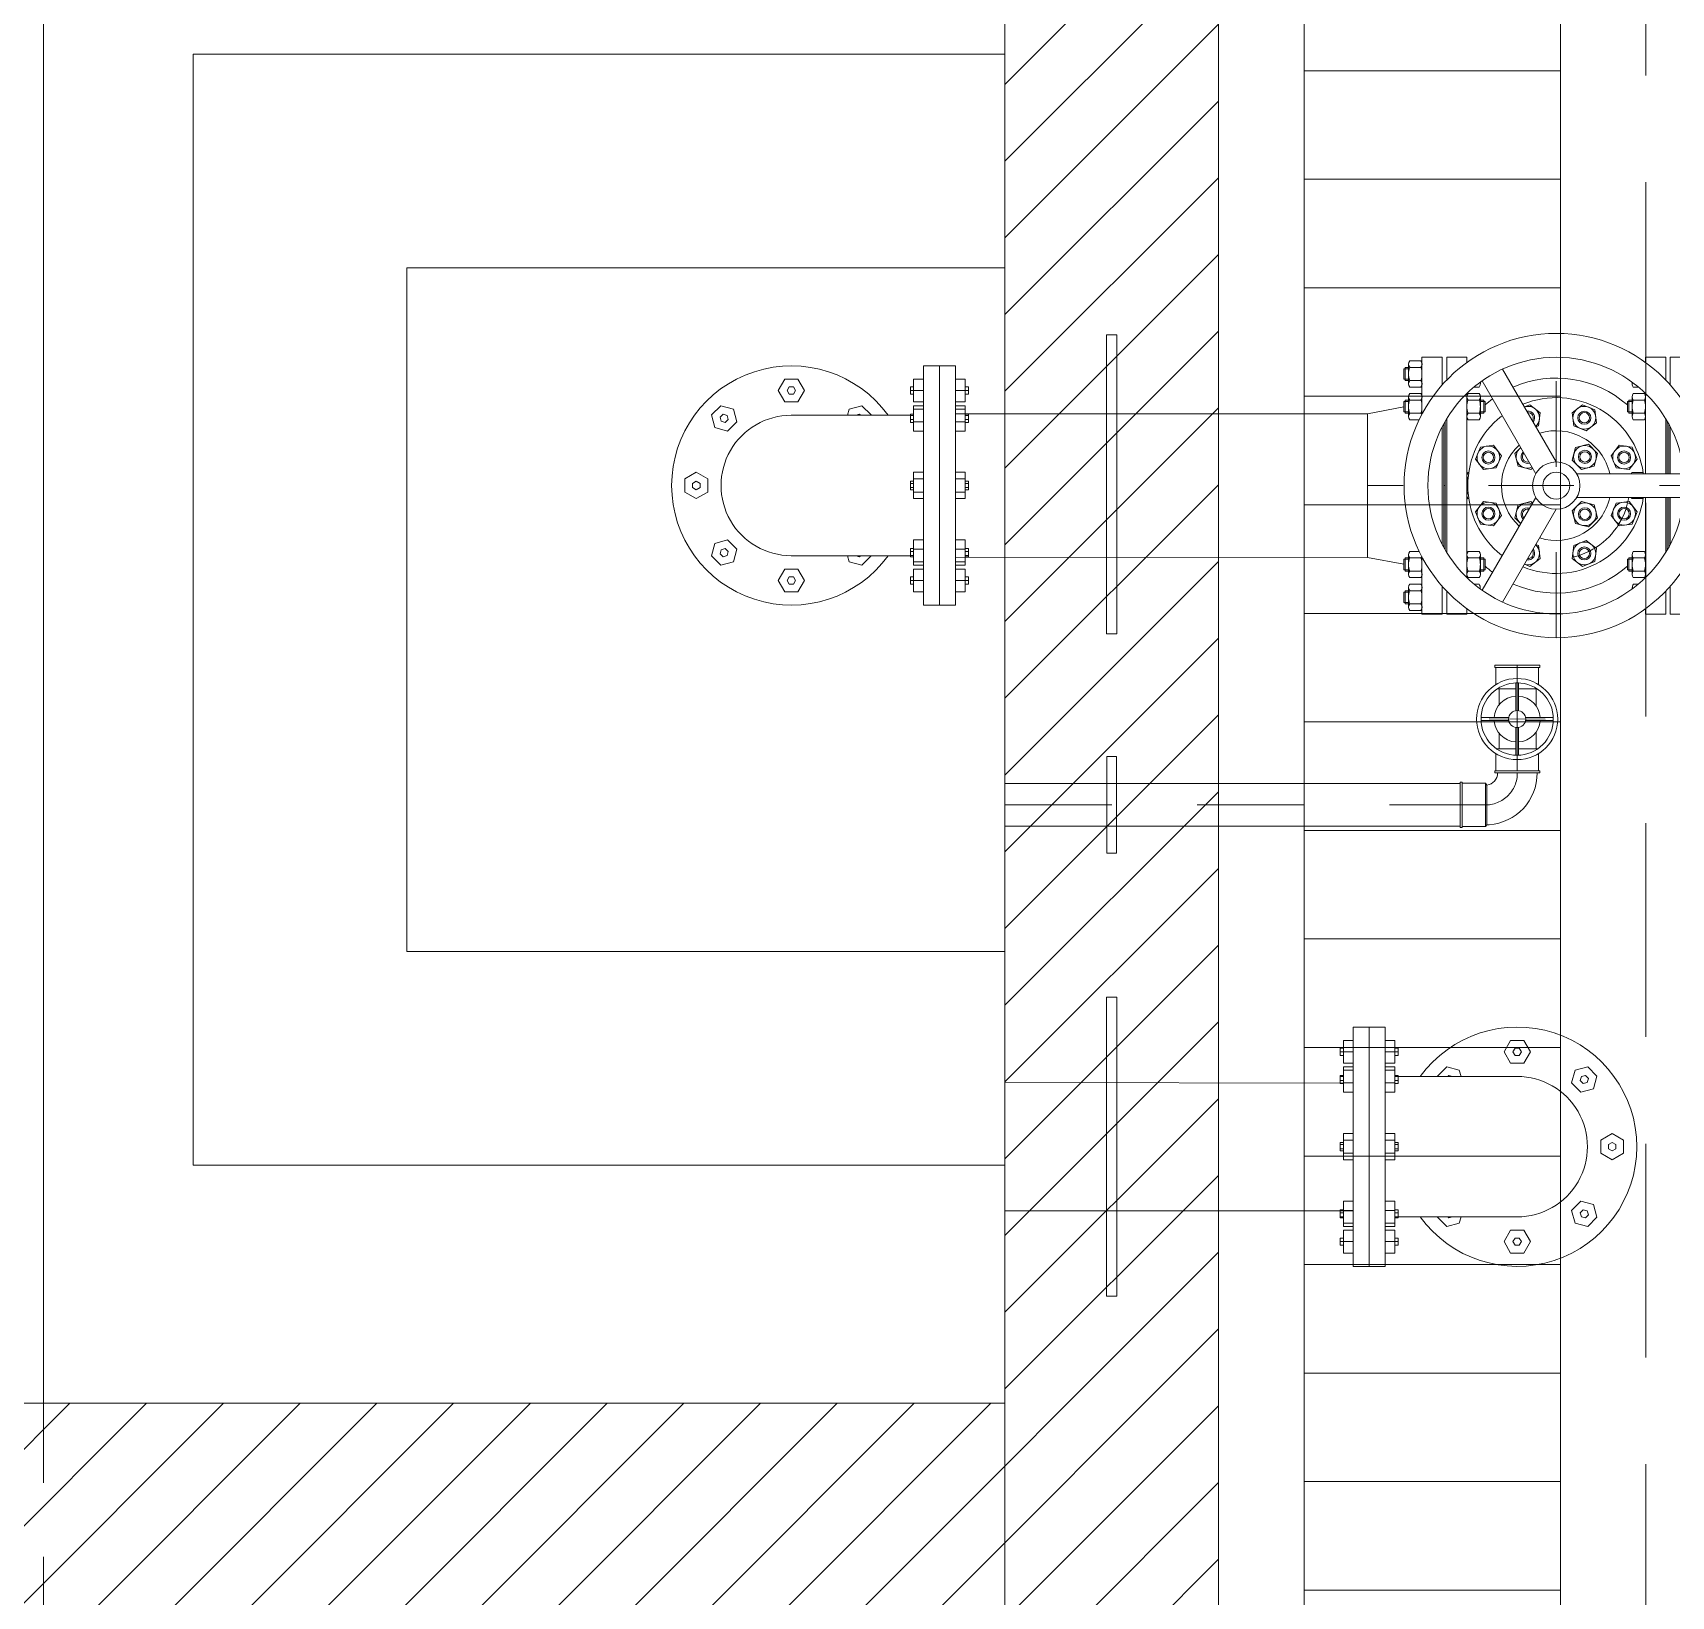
# Model space of a CAD drawing. Header units: millimetres. Extents: x 2085 to 2829, y 1347 to 1643.
# Drawn here: x 2156.893 to 2158.811, y 1611.433 to 1613.263 of the extents above; entities that cross this region are included whole.
import ezdxf

# ---------------------------------------------------------------- set-up
doc = ezdxf.new("R2010")
doc.units = ezdxf.units.MM
for name, pattern in [('CENTER', [2, 1.25, -0.25, 0.25, -0.25]), ('DASHDOT', [1, 0.5, -0.25, 0, -0.25]), ('DASHED2', [0.375, 0.25, -0.125]), ('HIDDEN', [0.375, 0.25, -0.125])]:
    doc.linetypes.add(name, pattern=pattern)
doc.layers.get('0').update_dxf_attribs({"color": 251, "lineweight": 9})
for name, color, linetype, lineweight in [('0-BLOCK-SANIT', 251, 'Continuous', 13), ('0-TUBERIAS', 251, 'Continuous', 13), ('00_Grupo3S', 7, 'DASHED2', 0), ('A-ESTRUCTURA-HATCH', 251, 'Continuous', 13), ('A-ESTRUCTURA-MUROS', 251, 'Continuous', 13), ('A-MURO ALTO', 251, 'Continuous', 13), ('A-MUROS', 251, 'Continuous', 9), ('A-SANITARIOS', 251, 'Continuous', 13), ('DESAGUE', 251, 'Continuous', 13)]:
    doc.layers.add(name, color=color, linetype=linetype, lineweight=lineweight)
doc.layers.add('A-ETAPAS', color=251, linetype='Continuous', lineweight=9, plot=False)

# ---------------------------------------------------------------- blocks, each defined once
blk = doc.blocks.new('estructuras sotano 1')
at = {"layer": 'A-ESTRUCTURA-HATCH'}
h = blk.add_hatch(dxfattribs=at)
h.set_pattern_fill('ANSI31', color=256, scale=0.02)
h.set_pattern_definition([(45, (-226278.28786, -8188240.62345), (-0.04490128060535, 0.04490128060535), [])])
h.paths.add_polyline_path([(13.08, 0.25), (13.08, 11.25), (15.015, 11.25), (15.015, 11.5), (11.98, 11.5), (11.98, 11.25), (12.83, 11.25), (12.83, 8.8215), (0.25, 8.8215), (0.25, 11.25), (4.22, 11.25), (4.22, 11.5), (0, 11.5), (0, 0.25), (0.25, 0.25), (0.25, 2.7299), (12.8238, 2.7299), (12.8238, 2.9799), (0.25, 2.9799), (0.25, 5.38), (12.8234, 5.38), (12.8234, 5.63), (0.25, 5.63), (0.25, 8.5715), (12.83, 8.5715), (12.83, 0.25)])
h.paths.add_polyline_path([(4.47, 11.5), (11.43, 11.5), (11.43, 11.25), (4.47, 11.25)], flags=17)
h.paths.add_polyline_path([(19.19, 11.5), (26.15, 11.5), (26.15, 11.25), (21.84, 11.25), (21.84, 9.1504), (27.24, 9.1504), (27.24, 11.25), (26.4, 11.25), (26.4, 11.5), (27.49, 11.5), (27.49, 0.25), (27.24, 0.25), (27.24, 4.7254), (26.4, 4.7254), (26.4, 4.9754), (27.24, 4.9754), (27.24, 8.9004), (19.19, 8.9004), (19.19, 5.25), (18.94, 5.25), (18.94, 9.1504), (21.59, 9.1504), (21.59, 11.25), (19.19, 11.25)])
h.paths.add_polyline_path([(19.19, 4.9754), (26.15, 4.9754), (26.15, 4.7254), (19.19, 4.7254)], flags=17)
h.paths.add_polyline_path([(18.94, 4.55), (19.19, 4.55), (19.19, 0.25), (18.94, 0.25)], flags=17)
at = {"layer": 'A-ESTRUCTURA-MUROS'}
for points in [[(11.98, 11.25), (12.83, 11.25), (12.83, 8.8215), (0.25, 8.8215), (0.25, 11.25), (4.22, 11.25)], [(13.08, 0.25), (13.08, 11.25), (15.015, 11.2494)]]:
    blk.add_lwpolyline(points, dxfattribs=at)
blk = doc.blocks.new('GATE VALVE 6 PLANTA')
at = {"layer": 'A-SANITARIOS', "linetype": 'CENTER'}
for p, q in [((0, -178), (0, 178)), ((-220.7, 0), (220.7, 0))]:
    blk.add_line(p, q, dxfattribs=at)
at = {"layer": 'A-SANITARIOS'}
for p, q in [((-172.8, 136.7), (-178.3, 136.7)), ((-178.3, 136.7), (-178.3, 124.6)), ((-172.8, 138.3), (-176.7, 138.3)), ((-176.7, 138.3), (-176.7, 123)), ((-172.8, 142.2), (-172.8, 119.1)), ((-158.4, 146), (-171.5, 146)), ((-171.5, 138.3), (-158.4, 138.3)), ((-133.4, 150.4), (-157.1, 150.4)), ((-157.1, 150.4), (-157.1, 83.7)), ((-157.1, 142.2), (-157.1, 119.1)), ((-133.4, 117.8), (-133.4, 150.4)), ((133.4, 117.8), (133.4, 150.4)), ((133.4, 150.4), (157.1, 150.4)), ((157.1, 150.4), (157.1, 83.7)), ((157.1, 142.2), (157.1, 119.1)), ((158.4, 146), (171.5, 146)), ((171.5, 138.3), (158.4, 138.3)), ((172.8, 142.2), (172.8, 119.1)), ((172.8, 138.3), (176.7, 138.3)), ((172.8, 136.7), (178.3, 136.7)), ((176.7, 138.3), (176.7, 123)), ((178.3, 136.7), (178.3, 124.6)), ((-172.8, 124.6), (-178.3, 124.6)), ((-172.8, 123), (-176.7, 123)), ((-171.5, 123), (-158.4, 123)), ((-158.4, 115.3), (-171.5, 115.3)), ((-96.2, 115.3), (-90.1, 115.3)), ((-88.8, 121.1), (-88.8, 119.1)), ((88.8, 121.1), (88.8, 119.1)), ((96.2, 115.3), (90.1, 115.3)), ((171.5, 123), (158.4, 123)), ((158.4, 115.3), (171.5, 115.3)), ((172.8, 124.6), (178.3, 124.6)), ((172.8, 123), (176.7, 123)), ((-172.8, 98.4), (-178.3, 98.4)), ((-178.3, 98.4), (-178.3, 86.3)), ((-172.8, 100.1), (-176.7, 100.1)), ((-176.7, 100.1), (-176.7, 84.7)), ((-172.8, 103.9), (-172.8, 80.9)), ((-158.4, 107.7), (-171.5, 107.7)), ((-171.5, 100.1), (-158.4, 100.1)), ((-157.1, 103.9), (-157.1, 83.7)), ((-104.5, 103.9), (-104.5, 80.9)), ((-103.2, 107.7), (-90.1, 107.7)), ((-90.1, 100.1), (-103.2, 100.1)), ((-88.8, 103.9), (-88.8, 80.9)), ((-88.8, 100.1), (-84.9, 100.1)), ((-88.8, 98.4), (-83.2, 98.4)), ((-84.9, 100.1), (-84.9, 84.7)), ((-83.2, 98.4), (-83.2, 86.3)), ((88.8, 98.4), (83.2, 98.4)), ((83.2, 98.4), (83.2, 86.3)), ((88.8, 100.1), (84.9, 100.1)), ((84.9, 100.1), (84.9, 84.7)), ((88.8, 103.9), (88.8, 80.9)), ((103.2, 107.7), (90.1, 107.7)), ((90.1, 100.1), (103.2, 100.1)), ((104.5, 103.9), (104.5, 80.9)), ((157.1, 103.9), (157.1, 83.7)), ((158.4, 107.7), (171.5, 107.7)), ((171.5, 100.1), (158.4, 100.1)), ((172.8, 103.9), (172.8, 80.9)), ((172.8, 100.1), (176.7, 100.1)), ((172.8, 98.4), (178.3, 98.4)), ((176.7, 100.1), (176.7, 84.7)), ((178.3, 98.4), (178.3, 86.3)), ((-178.3, 92), (-220.7, 84)), ((-220.7, 84), (-220.7, -84)), ((-172.8, 86.3), (-178.3, 86.3)), ((-172.8, 84.7), (-176.7, 84.7)), ((-171.5, 84.7), (-158.4, 84.7)), ((-160.7, 77), (-171.5, 77)), ((-90.1, 84.7), (-103.2, 84.7)), ((-103.2, 77), (-90.1, 77)), ((-88.8, 86.3), (-83.2, 86.3)), ((-88.8, 84.7), (-84.9, 84.7)), ((88.8, 86.3), (83.2, 86.3)), ((88.8, 84.7), (84.9, 84.7)), ((90.1, 84.7), (103.2, 84.7)), ((103.2, 77), (90.1, 77)), ((171.5, 84.7), (158.4, 84.7)), ((160.5, 77), (171.5, 77)), ((172.8, 86.3), (178.3, 86.3)), ((172.8, 84.7), (176.7, 84.7)), ((178.3, 92), (220.7, 84)), ((220.7, 84), (220.7, -84)), ((-133.4, 13.9), (-133.4, 68.9)), ((133.4, -68.9), (133.4, 68.9)), ((-101.4, 15.3), (-88.3, 15.3)), ((103.2, 15.3), (102.4, 15.3)), ((104.5, 11.5), (104.5, -11.5)), ((-133.4, -68.9), (-133.4, -13.9)), ((-101.4, -15.3), (-88.3, -15.3)), ((103.2, -15.3), (102.4, -15.3)), ((-178.3, -92), (-220.7, -84)), ((-172.8, -86.3), (-178.3, -86.3)), ((-178.3, -98.4), (-178.3, -86.3)), ((-172.8, -84.7), (-176.7, -84.7)), ((-176.7, -100.1), (-176.7, -84.7)), ((-172.8, -103.9), (-172.8, -80.9)), ((-160.5, -77), (-171.5, -77)), ((-171.5, -84.7), (-158.4, -84.7)), ((-157.1, -83.7), (-157.1, -150.4)), ((-157.1, -103.9), (-157.1, -83.7)), ((-104.5, -103.9), (-104.5, -80.9)), ((-103.2, -77), (-90.1, -77)), ((-90.1, -84.7), (-103.2, -84.7)), ((-88.8, -103.9), (-88.8, -80.9)), ((-88.8, -84.7), (-84.9, -84.7)), ((-88.8, -86.3), (-83.2, -86.3)), ((-84.9, -100.1), (-84.9, -84.7)), ((-83.2, -98.4), (-83.2, -86.3)), ((88.8, -86.3), (83.2, -86.3)), ((83.2, -98.4), (83.2, -86.3)), ((88.8, -84.7), (84.9, -84.7)), ((84.9, -100.1), (84.9, -84.7)), ((88.8, -103.9), (88.8, -80.9)), ((103.2, -77), (90.1, -77)), ((90.1, -84.7), (103.2, -84.7)), ((104.5, -103.9), (104.5, -80.9)), ((157.1, -83.7), (157.1, -150.4)), ((157.1, -103.9), (157.1, -83.7)), ((171.5, -84.7), (158.4, -84.7)), ((160.5, -77), (171.5, -77)), ((172.8, -103.9), (172.8, -80.9)), ((172.8, -84.7), (176.7, -84.7)), ((172.8, -86.3), (178.3, -86.3)), ((176.7, -100.1), (176.7, -84.7)), ((178.3, -92), (220.7, -84)), ((178.3, -98.4), (178.3, -86.3)), ((-172.8, -98.4), (-178.3, -98.4)), ((-172.8, -100.1), (-176.7, -100.1)), ((-172.7, -100.1), (-159.6, -100.1)), ((-158.4, -107.7), (-171.5, -107.7)), ((-157.1, -107.9), (-158.3, -107.6)), ((-90.1, -100.1), (-103.2, -100.1)), ((-103.2, -107.7), (-90.1, -107.7)), ((-88.8, -98.4), (-83.2, -98.4)), ((-88.8, -100.1), (-84.9, -100.1)), ((88.8, -98.4), (83.2, -98.4)), ((88.8, -100.1), (84.9, -100.1)), ((90.1, -100.1), (103.2, -100.1)), ((103.2, -107.7), (90.1, -107.7)), ((157.1, -107.9), (158.3, -107.6)), ((158.4, -107.7), (171.5, -107.7)), ((172.7, -100.1), (159.6, -100.1)), ((172.8, -98.4), (178.3, -98.4)), ((172.8, -100.1), (176.7, -100.1)), ((-172.8, -124.6), (-178.3, -124.6)), ((-178.3, -136.7), (-178.3, -124.6)), ((-172.8, -123), (-176.7, -123)), ((-176.7, -138.3), (-176.7, -123)), ((-172.8, -142.2), (-172.8, -119.1)), ((-158.4, -115.3), (-171.5, -115.3)), ((-171.5, -123), (-158.4, -123)), ((-157.1, -142.2), (-157.1, -119.1)), ((-133.4, -150.4), (-133.4, -117.8)), ((-96.2, -115.3), (-90.3, -115.3)), ((-89, -120.9), (-89, -119.1)), ((89, -120.9), (89, -119.1)), ((96.2, -115.3), (90.3, -115.3)), ((133.4, -150.4), (133.4, -117.8)), ((157.1, -142.2), (157.1, -119.1)), ((158.4, -115.3), (171.5, -115.3)), ((171.5, -123), (158.4, -123)), ((172.8, -142.2), (172.8, -119.1)), ((172.8, -123), (176.7, -123)), ((172.8, -124.6), (178.3, -124.6)), ((176.7, -138.3), (176.7, -123)), ((178.3, -136.7), (178.3, -124.6)), ((-172.8, -136.7), (-178.3, -136.7)), ((-172.8, -138.3), (-176.7, -138.3)), ((-171.5, -138.3), (-158.4, -138.3)), ((-158.4, -146), (-171.5, -146)), ((-157.1, -150.4), (-133.4, -150.4)), ((-128.1, -150.4), (-104.5, -150.4)), ((128.1, -150.4), (104.5, -150.4)), ((157.1, -150.4), (133.4, -150.4)), ((171.5, -138.3), (158.4, -138.3)), ((158.4, -146), (171.5, -146)), ((172.8, -136.7), (178.3, -136.7)), ((172.8, -138.3), (176.7, -138.3))]:
    blk.add_line(p, q, dxfattribs=at)
at = {"layer": 'A-SANITARIOS', "linetype": 'Continuous'}
for p, q in [((-131.7, 0), (-129.9, 0)), ((131.7, 0), (129.9, 0))]:
    blk.add_line(p, q, dxfattribs=at)
at = {"layer": 'A-SANITARIOS'}
for points in [[(-104.5, 144.1), (-104.5, 150.4), (-128.1, 150.4), (-128.1, 123.5)], [(-0.1, 27.7), (62.7, 136.4)], [(104.5, 144.1), (104.5, 150.4), (128.1, 150.4), (128.1, 123.5)], [(86.8, 122.5), (24, 13.8)], [(-158.3, 107.6), (-157.1, 107.9)], [(-104.5, 13.9), (-104.5, 107.8)], [(104.5, -107.8), (104.5, 107.8)], [(-128.1, 78.3), (-128.1, 13.9)], [(128.1, 78.3), (128.1, -78.3)], [(-131.7, 13.9), (-131.7, 72.2)], [(-129.9, 13.9), (-129.9, 75.3)], [(129.9, -75.3), (129.9, 75.3)], [(131.7, -72.2), (131.7, 72.2)], [(-149.5, 13.9), (-23.9, 13.9)], [(-23.9, -13.9), (-149.5, -13.9)], [(-131.7, -72.2), (-131.7, -13.9)], [(-129.9, -75.3), (-129.9, -13.9)], [(-128.1, -13.9), (-128.1, -78.3)], [(-104.5, -107.8), (-104.5, -13.9)], [(24, -13.8), (86.8, -122.5)], [(62.7, -136.4), (-0.1, -27.7)], [(-128.1, -123.5), (-128.1, -150.4)], [(128.1, -123.5), (128.1, -150.4)], [(-104.5, -150.4), (-104.5, -144.1)], [(104.5, -150.4), (104.5, -144.1)]]:
    blk.add_lwpolyline(points, dxfattribs=at)
at = {"layer": 'A-SANITARIOS', "linetype": 'Continuous'}
for points in [[(-18.7, 85.3), (-30.9, 94.6), (-45.1, 88.8), (-47.1, 73.5), (-34.9, 64.2), (-20.7, 70.1)], [(-73.5, 47.1), (-88.8, 45.1), (-94.6, 30.9), (-85.3, 18.7), (-70.1, 20.7), (-64.2, 34.9)], [(-22.7, 44.4), (-37.6, 48.4), (-48.4, 37.6), (-44.4, 22.7), (-29.6, 18.8), (-18.8, 29.6)], [(85.3, 18.7), (94.6, 30.9), (88.8, 45.1), (73.5, 47.1), (64.2, 34.9), (70.1, 20.7)], [(-85.3, -18.7), (-94.6, -30.9), (-88.8, -45.1), (-73.5, -47.1), (-64.2, -34.9), (-70.1, -20.7)], [(-44.4, -22.7), (-48.4, -37.6), (-37.6, -48.4), (-22.7, -44.4), (-18.8, -29.6), (-29.6, -18.8)], [(73.5, -47.1), (88.8, -45.1), (94.6, -30.9), (85.3, -18.7), (70.1, -20.7), (64.2, -34.9)], [(-47.1, -73.5), (-45.1, -88.8), (-30.9, -94.6), (-18.7, -85.3), (-20.7, -70.1), (-34.9, -64.2)]]:
    blk.add_lwpolyline(points, close=True, dxfattribs=at)
for points in [[(37.1, 92.1), (30.9, 94.6), (18.7, 85.3), (20.7, 70.1), (23.7, 68.9)], [(27.9, 20.5), (29.6, 18.8), (44.4, 22.7), (48.4, 37.6), (41.7, 44.3)], [(41.7, -44.3), (48.4, -37.6), (44.4, -22.7), (29.6, -18.8), (27.9, -20.5)], [(23.7, -68.9), (20.7, -70.1), (18.7, -85.3), (30.9, -94.6), (37.1, -92.1)]]:
    blk.add_lwpolyline(points, dxfattribs=at)
for centre, radius in [((0, 0), 178), ((0, 0), 150.1), ((-32.9, 79.4), 13.3), ((-32.9, 79.4), 7.67), ((-32.9, 79.4), 6.04), ((-79.4, 32.9), 13.3), ((-79.4, 32.9), 7.67), ((-79.4, 32.9), 6.04), ((-33.6, 33.6), 13.3), ((-33.6, 33.6), 7.67), ((-33.6, 33.6), 6.04), ((79.4, 32.9), 13.3), ((79.4, 32.9), 7.67), ((79.4, 32.9), 6.04), ((0, 0), 27.7), ((0, 0), 15.8), ((-79.4, -32.9), 13.3), ((-79.4, -32.9), 7.67), ((-79.4, -32.9), 6.04), ((-33.6, -33.6), 13.3), ((-33.6, -33.6), 7.67), ((-33.6, -33.6), 6.04), ((79.4, -32.9), 13.3), ((79.4, -32.9), 7.67), ((79.4, -32.9), 6.04), ((-32.9, -79.4), 13.3), ((-32.9, -79.4), 7.67), ((-32.9, -79.4), 6.04)]:
    blk.add_circle(centre, radius, dxfattribs=at)
at = {"layer": 'A-SANITARIOS'}
for centre, radius, start, end in [((-166.5, 142.2), 6.25, 142.1211, 217.8789), ((-149.8, 130.7), 23, 160.5288, 199.4712), ((-163.3, 142.2), 6.25, 322.1211, 37.8789), ((-180.1, 130.7), 23, 340.5288, 19.4712), ((163.3, 142.2), 6.25, 142.1211, 217.8789), ((180.1, 130.7), 23, 160.5288, 199.4712), ((166.5, 142.2), 6.25, 322.1211, 37.8789), ((149.8, 130.7), 23, 340.5288, 19.4712), ((-166.5, 119.1), 6.25, 142.1211, 217.8789), ((-163.3, 119.1), 6.25, 322.1211, 37.8789), ((-95, 119.1), 6.25, 322.1211, 16.4794), ((95, 119.1), 6.25, 163.5206, 217.8789), ((163.3, 119.1), 6.25, 142.1211, 217.8789), ((166.5, 119.1), 6.25, 322.1211, 37.8789), ((-166.5, 103.9), 6.25, 142.1211, 217.8789), ((-149.8, 92.4), 23, 160.5288, 199.4712), ((-163.3, 103.9), 6.25, 322.1211, 37.8789), ((-180.1, 92.4), 23, 340.5288, 19.4712), ((-98.2, 103.9), 6.25, 142.1211, 217.8789), ((-81.5, 92.4), 23, 160.5288, 199.4712), ((-95, 103.9), 6.25, 322.1211, 37.8789), ((-111.8, 92.4), 23, 340.5288, 19.4712), ((95, 103.9), 6.25, 142.1211, 217.8789), ((111.8, 92.4), 23, 160.5288, 199.4712), ((98.2, 103.9), 6.25, 322.1211, 37.8789), ((81.5, 92.4), 23, 340.5288, 19.4712), ((163.3, 103.9), 6.25, 142.1211, 217.8789), ((180.1, 92.4), 23, 160.5288, 199.4712), ((166.5, 103.9), 6.25, 322.1211, 37.8789), ((149.8, 92.4), 23, 340.5288, 19.4712), ((-166.5, 80.9), 6.25, 142.1211, 217.8789), ((-163.3, 80.9), 6.25, 20.0188, 37.8789), ((-98.2, 80.9), 6.25, 142.1211, 217.8789), ((-95, 80.9), 6.25, 322.1211, 37.8789), ((95, 80.9), 6.25, 142.1211, 217.8789), ((98.2, 80.9), 6.25, 322.1211, 37.8789), ((163.3, 80.9), 6.25, 142.1211, 159.9812), ((166.5, 80.9), 6.25, 322.1211, 37.8789), ((-96.5, 11.5), 6.25, 142.1211, 157.2418), ((-93.3, 11.5), 6.25, 22.7582, 37.8789), ((98.2, 11.5), 6.25, 322.1211, 37.8789), ((81.5, 0), 23, 340.5288, 19.4712), ((-96.5, -11.5), 6.25, 202.7582, 217.8789), ((-93.3, -11.5), 6.25, 322.1211, 337.2418), ((98.2, -11.5), 6.25, 322.1211, 37.8789), ((-166.5, -80.9), 6.25, 142.1211, 217.8789), ((-149.8, -92.4), 23, 160.5288, 199.4712), ((-163.3, -80.9), 6.25, 322.1211, 339.9812), ((-180.1, -92.4), 23, 340.5288, 19.4712), ((-98.2, -80.9), 6.25, 142.1211, 217.8789), ((-81.5, -92.4), 23, 160.5288, 199.4712), ((-95, -80.9), 6.25, 322.1211, 37.8789), ((-111.8, -92.4), 23, 340.5288, 19.4712), ((95, -80.9), 6.25, 142.1211, 217.8789), ((111.8, -92.4), 23, 160.5288, 199.4712), ((98.2, -80.9), 6.25, 322.1211, 37.8789), ((81.5, -92.4), 23, 340.5288, 19.4712), ((180.1, -92.4), 23, 160.5288, 199.4712), ((163.3, -80.9), 6.25, 200.0188, 217.8789), ((166.5, -80.9), 6.25, 322.1211, 37.8789), ((149.8, -92.4), 23, 340.5288, 19.4712), ((-166.5, -103.9), 6.25, 142.1211, 217.8789), ((-163.3, -103.9), 6.25, 322.1211, 37.8789), ((-98.2, -103.9), 6.25, 142.1211, 217.8789), ((-95, -103.9), 6.25, 322.1211, 37.8789), ((95, -103.9), 6.25, 142.1211, 217.8789), ((98.2, -103.9), 6.25, 322.1211, 37.8789), ((163.3, -103.9), 6.25, 142.1211, 217.8789), ((166.5, -103.9), 6.25, 322.1211, 37.8789), ((-166.5, -119.1), 6.25, 142.1211, 217.8789), ((-149.8, -130.7), 23, 160.5288, 199.4712), ((-163.3, -119.1), 6.25, 322.1211, 37.8789), ((-180.1, -130.7), 23, 340.5288, 19.4712), ((-95.3, -119.1), 6.25, 344.9642, 37.8789), ((95.3, -119.1), 6.25, 142.1211, 195.0358), ((163.3, -119.1), 6.25, 142.1211, 217.8789), ((180.1, -130.7), 23, 160.5288, 199.4712), ((166.5, -119.1), 6.25, 322.1211, 37.8789), ((149.8, -130.7), 23, 340.5288, 19.4712), ((-166.5, -142.2), 6.25, 142.1211, 217.8789), ((-163.3, -142.2), 6.25, 322.1211, 37.8789), ((163.3, -142.2), 6.25, 142.1211, 217.8789), ((166.5, -142.2), 6.25, 322.1211, 37.8789)]:
    blk.add_arc(centre, radius, start, end, dxfattribs=at)
at = {"layer": 'A-SANITARIOS', "linetype": 'Continuous'}
for centre, radius, start, end in [((0, 0), 125.8, 66.3566, 131.4219), ((0, 0), 102.9, 67.7807, 171.7522), ((0, 0), 125.8, 48.5781, 53.6434), ((32.9, 79.4), 13.3, 71.7517, 228.2483), ((32.9, 79.4), 7.67, 80.6567, 219.3433), ((32.9, 79.4), 6.04, 86.6452, 213.3548), ((0, 0), 103.5, 308.2383, 51.7617), ((0, 0), 64.2, 72.5334, 167.4666), ((33.6, 33.6), 13.3, 247.0629, 52.9371), ((33.6, 33.6), 7.67, 252.2965, 47.7035), ((0, 0), 64.2, 312.5334, 47.4666), ((33.6, 33.6), 6.04, 255.7086, 44.2914), ((0, 0.1), 102.9, 188.2249, 292.2044), ((0, 0), 64.2, 192.5334, 287.4666), ((33.6, -33.6), 13.3, 307.0629, 112.9371), ((33.6, -33.6), 7.67, 312.2965, 107.7035), ((33.6, -33.6), 6.04, 315.7086, 104.2914), ((32.9, -79.4), 13.3, 131.7517, 288.2483), ((32.9, -79.4), 7.67, 140.6567, 279.3433), ((32.9, -79.4), 6.04, 146.6452, 273.3548), ((0, 0), 125.8, 228.5781, 293.6434), ((0, 0), 125.8, 306.3566, 311.4219)]:
    blk.add_arc(centre, radius, start, end, dxfattribs=at)
at = {"layer": 'A-SANITARIOS', "linetype": 'CENTER', "ltscale": 3}
blk.add_arc((0, 0), 86, 189.3239, 290.6761, dxfattribs=at)
blk = doc.blocks.new('00-Succion 6pulg')
at = {"layer": '0-TUBERIAS', "linetype": 'Continuous'}
for p, q in [((-0.0822, 0), (-0.0822, -0.1394)), ((0.0822, 0), (0.0822, -0.1394)), ((-0.1111, -0.1394), (-0.1111, -0.1546)), ((-0.0895, -0.1432), (-0.0895, -0.1546)), ((-0.082, -0.1394), (-0.082, -0.1432)), ((-0.0773, -0.1394), (-0.0773, -0.1432)), ((-0.0746, -0.1432), (-0.0746, -0.1546)), ((-0.0077, -0.1432), (-0.0077, -0.1546)), ((-0.0025, -0.1432), (-0.0025, -0.1394)), ((0.0025, -0.1432), (0.0025, -0.1394)), ((0.0077, -0.1432), (0.0077, -0.1546)), ((0.0746, -0.1432), (0.0746, -0.1546)), ((0.0773, -0.1394), (0.0773, -0.1432)), ((0.082, -0.1394), (0.082, -0.1432)), ((0.0895, -0.1432), (0.0895, -0.1546)), ((0.1111, -0.1394), (0.1111, -0.1546)), ((-0.085, -0.1733), (-0.1059, -0.1733)), ((-0.085, -0.1733), (-0.1059, -0.1733)), ((-0.085, -0.1733), (0.085, -0.1733)), ((-0.085, -0.1733), (-0.0057, -0.1733)), ((-0.085, -0.1733), (0.085, -0.1733)), ((-0.085, -0.1733), (-0.0057, -0.1733)), ((0.0057, -0.1733), (0.085, -0.1733)), ((0.0057, -0.1733), (0.085, -0.1733)), ((0.085, -0.1733), (0.1058, -0.1733)), ((0.085, -0.1733), (0.1058, -0.1733)), ((-0.1111, -0.2072), (-0.1111, -0.1921)), ((-0.0895, -0.2034), (-0.0895, -0.1921)), ((-0.082, -0.2072), (-0.082, -0.2034)), ((-0.0773, -0.2072), (-0.0773, -0.2034)), ((-0.0746, -0.2034), (-0.0746, -0.1921)), ((-0.0077, -0.2034), (-0.0077, -0.1921)), ((-0.0025, -0.2034), (-0.0025, -0.2072)), ((0.0025, -0.2034), (0.0025, -0.2072)), ((0.0077, -0.2034), (0.0077, -0.1921)), ((0.0746, -0.2034), (0.0746, -0.1921)), ((0.0773, -0.2072), (0.0773, -0.2034)), ((0.082, -0.2072), (0.082, -0.2034)), ((0.0895, -0.2034), (0.0895, -0.1921)), ((0.1111, -0.2072), (0.1111, -0.1921))]:
    blk.add_line(p, q, dxfattribs=at)
for points in [[(0.0077, 0.1244), (0.0154, 0.1111), (0.0077, 0.0978), (-0.0077, 0.0978), (-0.0154, 0.1111), (-0.0077, 0.1244)], [(0.0025, 0.1154), (0.0049, 0.1111), (0.0025, 0.1068), (-0.0025, 0.1068), (-0.0049, 0.1111), (-0.0025, 0.1154)], [(-0.0825, 0.0934), (-0.0677, 0.0895), (-0.0637, 0.0746), (-0.0746, 0.0637), (-0.0895, 0.0677), (-0.0934, 0.0825)], [(-0.0798, 0.0833), (-0.0751, 0.082), (-0.0738, 0.0773), (-0.0773, 0.0738), (-0.082, 0.0751), (-0.0833, 0.0798)], [(0.0934, 0.0825), (0.0895, 0.0677), (0.0746, 0.0637), (0.0637, 0.0746), (0.0677, 0.0895), (0.0825, 0.0934)], [(0.0833, 0.0798), (0.082, 0.0751), (0.0773, 0.0738), (0.0738, 0.0773), (0.0751, 0.082), (0.0798, 0.0833)], [(-0.1244, 0.0077), (-0.1111, 0.0154), (-0.0978, 0.0077), (-0.0978, -0.0077), (-0.1111, -0.0154), (-0.1244, -0.0077)], [(-0.1154, 0.0025), (-0.1111, 0.0049), (-0.1068, 0.0025), (-0.1068, -0.0025), (-0.1111, -0.0049), (-0.1154, -0.0025)], [(0.1244, -0.0077), (0.1111, -0.0154), (0.0978, -0.0077), (0.0978, 0.0077), (0.1111, 0.0154), (0.1244, 0.0077)], [(0.1154, -0.0025), (0.1111, -0.0049), (0.1068, -0.0025), (0.1068, 0.0025), (0.1111, 0.0049), (0.1154, 0.0025)], [(-0.0978, -0.1432), (-0.0978, -0.1546), (-0.1244, -0.1546), (-0.1244, -0.1432)], [(-0.0637, -0.1432), (-0.0637, -0.1546), (-0.0934, -0.1546), (-0.0934, -0.1432)], [(-0.0154, -0.1432), (-0.0154, -0.1546), (0.0154, -0.1546), (0.0154, -0.1432)], [(0.0637, -0.1432), (0.0637, -0.1546), (0.0934, -0.1546), (0.0934, -0.1432)], [(0.0978, -0.1432), (0.0978, -0.1546), (0.1244, -0.1546), (0.1244, -0.1432)], [(0.14, -0.1733), (-0.14, -0.1733), (-0.14, -0.1546), (0.14, -0.1546)], [(0.14, -0.1733), (-0.14, -0.1733), (-0.14, -0.1921), (0.14, -0.1921)], [(-0.0978, -0.2034), (-0.0978, -0.1921), (-0.1244, -0.1921), (-0.1244, -0.2034)], [(-0.0637, -0.2034), (-0.0637, -0.1921), (-0.0934, -0.1921), (-0.0934, -0.2034)], [(-0.0154, -0.2034), (-0.0154, -0.1921), (0.0154, -0.1921), (0.0154, -0.2034)], [(0.0637, -0.2034), (0.0637, -0.1921), (0.0934, -0.1921), (0.0934, -0.2034)], [(0.0978, -0.2034), (0.0978, -0.1921), (0.1244, -0.1921), (0.1244, -0.2034)]]:
    blk.add_lwpolyline(points, close=True, dxfattribs=at)
for points in [[(-0.0822, -0.0933), (-0.0825, -0.0934), (-0.0934, -0.0825), (-0.0895, -0.0677), (-0.0822, -0.0657)], [(-0.0822, -0.081), (-0.0833, -0.0798), (-0.0822, -0.0755)], [(0.0822, -0.0657), (0.0895, -0.0677), (0.0934, -0.0825), (0.0825, -0.0934), (0.0822, -0.0933)], [(0.0822, -0.0755), (0.0833, -0.0798), (0.0822, -0.081)], [(-0.1154, -0.1432), (-0.1154, -0.1394), (-0.1068, -0.1394), (-0.1068, -0.1432)], [(-0.0833, -0.1432), (-0.0833, -0.1394), (-0.0738, -0.1394), (-0.0738, -0.1432)], [(0.0049, -0.1432), (0.0049, -0.1394), (-0.0049, -0.1394), (-0.0049, -0.1432)], [(0.0833, -0.1432), (0.0833, -0.1394), (0.0738, -0.1394), (0.0738, -0.1432)], [(0.1154, -0.1432), (0.1154, -0.1394), (0.1068, -0.1394), (0.1068, -0.1432)], [(-0.1073, -0.1546), (-0.1073, -0.1546), (-0.1158, -0.1546)], [(-0.0743, -0.1546), (-0.0743, -0.1546), (-0.0828, -0.1546)], [(-0.0043, -0.1546), (-0.0043, -0.1546), (0.0043, -0.1546)], [(0.0743, -0.1546), (0.0743, -0.1546), (0.0828, -0.1546)], [(0.1073, -0.1546), (0.1073, -0.1546), (0.1158, -0.1546)], [(-0.1073, -0.1921), (-0.1073, -0.1921), (-0.1158, -0.1921)], [(-0.1154, -0.2034), (-0.1154, -0.2072), (-0.1068, -0.2072), (-0.1068, -0.2034)], [(-0.0833, -0.2034), (-0.0833, -0.2072), (-0.0738, -0.2072), (-0.0738, -0.2034)], [(-0.0743, -0.1921), (-0.0743, -0.1921), (-0.0828, -0.1921)], [(0.0049, -0.2034), (0.0049, -0.2072), (-0.0049, -0.2072), (-0.0049, -0.2034)], [(-0.0043, -0.1921), (-0.0043, -0.1921), (0.0043, -0.1921)], [(0.0833, -0.2034), (0.0833, -0.2072), (0.0738, -0.2072), (0.0738, -0.2034)], [(0.0743, -0.1921), (0.0743, -0.1921), (0.0828, -0.1921)], [(0.1154, -0.2034), (0.1154, -0.2072), (0.1068, -0.2072), (0.1068, -0.2034)], [(0.1073, -0.1921), (0.1073, -0.1921), (0.1158, -0.1921)]]:
    blk.add_lwpolyline(points, dxfattribs=at)
blk.add_arc((0, 0), 0.14, 305.9319, 234.0681, dxfattribs=at)
at = {"layer": '0-TUBERIAS', "linetype": 'Continuous', "extrusion": (0, 0, -1)}
blk.add_ellipse((0, 0), major_axis=(0, 0.0822), ratio=0.999474, start_param=4.712389, end_param=7.853982, dxfattribs=at)
blk = doc.blocks.new('BOMBAS-28.02.2025')
at = {"layer": 'DESAGUE'}
h = blk.add_hatch(dxfattribs=at)
h.set_pattern_fill('ANSI31', color=256, scale=0.04, angle=315)
h.set_pattern_definition([(1e-14, (3002.36733, 953.96129), (-3e-17, 0.127), [])])
h.paths.add_polyline_path([(0.45, -4.9035), (0.75, -4.9035), (0.75, -0.35), (0.45, -0.35)])
at = {"layer": '0-BLOCK-SANIT', "linetype": 'HIDDEN', "ltscale": 0.5}
blk.add_line((0.1, -1.7284), (0.6584, -1.7284, 0), dxfattribs=at)
at = {"layer": 'A-SANITARIOS', "linetype": 'Continuous', "ltscale": 0.7}
for p, q in [((0.6744, -1.5676, 0), (0.7244, -1.5676, 0)), ((0.6744, -1.575, 0), (0.6744, -1.5676, 0)), ((0.7244, -1.575, 0), (0.7244, -1.5676, 0))]:
    blk.add_line(p, q, dxfattribs=at)
at = {"layer": 'A-SANITARIOS', "linetype": 'HIDDEN', "ltscale": 0.5}
blk.add_line((0.6994, -1.6885, 0), (0.6995, -1.565, 0), dxfattribs=at)
at = {"layer": 'A-SANITARIOS', "linetype": 'Continuous'}
for p, q in [((0.6744, -1.5877, 0), (0.6744, -1.575, 0)), ((0.7244, -1.575, 0), (0.7244, -1.5877, 0)), ((0.6783, -1.6114, 0), (0.6783, -1.5929, 0)), ((0.7218, -1.6133, 0), (0.7218, -1.5929, 0)), ((0.6783, -1.6628, 0), (0.6783, -1.6447, 0)), ((0.7218, -1.6628, 0), (0.7218, -1.6429, 0)), ((0.6624, -1.7033, 0), (0.664, -1.7053, 0)), ((0.664, -1.7517, 0), (0.664, -1.7053, 0)), ((0.6624, -1.7537, 0), (0.664, -1.7517, 0)), ((0.664, -1.7517, 0), (0.6665, -1.7517, 0)), ((0.4922, -2.0174, 0), (0.5073, -2.0174, 0)), ((0.5261, -2.0435, 0), (0.5261, -2.0227, 0)), ((0.5261, -2.0435, 0), (0.5261, -2.0227, 0)), ((0.56, -2.0174, 0), (0.5448, -2.0174, 0)), ((0.4922, -2.0465, 0), (0.496, -2.0465, 0)), ((0.4922, -2.0512, 0), (0.496, -2.0512, 0)), ((0.496, -2.0391, 0), (0.5073, -2.0391, 0)), ((0.5261, -2.2135, 0), (0.5261, -2.0435, 0)), ((0.5261, -2.1228, 0), (0.5261, -2.0435, 0)), ((0.5261, -2.2135, 0), (0.5261, -2.0435, 0)), ((0.5261, -2.1228, 0), (0.5261, -2.0435, 0)), ((0.5562, -2.0391, 0), (0.5448, -2.0391, 0)), ((0.56, -2.0465, 0), (0.5562, -2.0465, 0)), ((0.56, -2.0512, 0), (0.5562, -2.0512, 0)), ((0.6994, -2.0464, 0), (0.56, -2.0464, 0)), ((0.496, -2.0539, 0), (0.5073, -2.0539, 0)), ((0.5562, -2.0539, 0), (0.5448, -2.0539, 0)), ((0.496, -2.1261, 0), (0.4922, -2.1261, 0)), ((0.496, -2.1208, 0), (0.5073, -2.1208, 0)), ((0.5562, -2.1208, 0), (0.5448, -2.1208, 0)), ((0.5562, -2.1261, 0), (0.56, -2.1261, 0)), ((0.496, -2.131, 0), (0.4922, -2.131, 0)), ((0.496, -2.1362, 0), (0.5073, -2.1362, 0)), ((0.5261, -2.2135, 0), (0.5261, -2.1343, 0)), ((0.5261, -2.2135, 0), (0.5261, -2.1343, 0)), ((0.5562, -2.1362, 0), (0.5448, -2.1362, 0)), ((0.5562, -2.131, 0), (0.56, -2.131, 0)), ((0.496, -2.2031, 0), (0.5073, -2.2031, 0)), ((0.5562, -2.2031, 0), (0.5448, -2.2031, 0)), ((0.4922, -2.2058, 0), (0.496, -2.2058, 0)), ((0.4922, -2.2105, 0), (0.496, -2.2105, 0)), ((0.496, -2.218, 0), (0.5073, -2.218, 0)), ((0.5261, -2.2135, 0), (0.5261, -2.2344, 0)), ((0.5261, -2.2135, 0), (0.5261, -2.2344, 0)), ((0.5562, -2.218, 0), (0.5448, -2.218, 0)), ((0.56, -2.2058, 0), (0.5562, -2.2058, 0)), ((0.56, -2.2105, 0), (0.5562, -2.2105, 0)), ((0.6994, -2.2107, 0), (0.56, -2.2107, 0)), ((0.4922, -2.2396, 0), (0.5073, -2.2396, 0)), ((0.56, -2.2396, 0), (0.5448, -2.2396, 0))]:
    blk.add_line(p, q, dxfattribs=at)
at = {"layer": 'A-SANITARIOS', "linetype": 'DASHDOT', "ltscale": 0.7}
blk.add_line((0.732, -1.6281, 0), (0.6668, -1.628, 0), dxfattribs=at)
at = {"layer": 'A-SANITARIOS'}
for p, q in [((0.1, -1.7035), (0.6326, -1.7035, 0)), ((0.1, -1.7535), (0.6326, -1.7535, 0)), ((0.5073, -2.0542, 0), (0.1, -2.0535, 0)), ((0.5073, -2.2035, 0), (0.1, -2.2035, 0))]:
    blk.add_line(p, q, dxfattribs=at)
at = {"layer": 'A-SANITARIOS', "transparency": 33554559}
for points in [[(0.1, -0.85), (-0.85, -0.85), (-0.85, -2.15), (0.1, -2.15)], [(-0.6, -1.1), (0.1, -1.1), (0.1, -1.9), (-0.6, -1.9)]]:
    blk.add_lwpolyline(points, close=True, dxfattribs=at)
at = {"layer": 'A-SANITARIOS'}
for points in [[(0.231, -1.5285), (0.219, -1.5285), (0.219, -1.1785), (0.231, -1.1785)], [(0.2193, -1.7849), (0.2193, -1.6718), (0.2306, -1.6718), (0.2306, -1.7849)], [(0.231, -1.9535), (0.219, -1.9535), (0.219, -2.3035), (0.231, -2.3035)]]:
    blk.add_lwpolyline(points, close=True, dxfattribs=at)
for points in [[(0.5244, -1.2709), (0.042, -1.2708)], [(0.5244, -1.4389), (0.042, -1.4388)]]:
    blk.add_lwpolyline(points, dxfattribs=at)
at = {"layer": 'A-SANITARIOS', "linetype": 'Continuous', "elevation": 0}
for points in [[(0.726, -1.5676), (0.726, -1.565), (0.6731, -1.565), (0.6731, -1.5676)], [(0.6352, -1.755), (0.6326, -1.755), (0.6326, -1.7021), (0.6352, -1.7021)], [(0.6352, -1.7537), (0.6624, -1.7537), (0.6624, -1.7033), (0.6352, -1.7033)], [(0.726, -1.6885), (0.726, -1.6911), (0.6731, -1.6911), (0.6731, -1.6885)], [(0.5261, -1.9885), (0.5261, -2.2685), (0.5073, -2.2685), (0.5073, -1.9885)], [(0.5261, -1.9885), (0.5261, -2.2685), (0.5448, -2.2685), (0.5448, -1.9885)], [(0.496, -2.0308), (0.5073, -2.0308), (0.5073, -2.0041), (0.496, -2.0041)], [(0.5562, -2.0308), (0.5448, -2.0308), (0.5448, -2.0041), (0.5562, -2.0041)], [(0.6917, -2.0041), (0.684, -2.0174), (0.6917, -2.0308), (0.7071, -2.0308), (0.7148, -2.0174), (0.7071, -2.0041)], [(0.6969, -2.0132), (0.6945, -2.0174), (0.6969, -2.0217), (0.7019, -2.0217), (0.7043, -2.0174), (0.7019, -2.0132)], [(0.496, -2.0648), (0.5073, -2.0648), (0.5073, -2.0351), (0.496, -2.0351)], [(0.5562, -2.0648), (0.5448, -2.0648), (0.5448, -2.0351), (0.5562, -2.0351)], [(0.7819, -2.0351), (0.7671, -2.0391), (0.7631, -2.0539), (0.774, -2.0648), (0.7889, -2.0609), (0.7928, -2.046)], [(0.7792, -2.0452), (0.7745, -2.0465), (0.7732, -2.0512), (0.7767, -2.0547), (0.7814, -2.0534), (0.7827, -2.0487)], [(0.496, -2.1439), (0.5073, -2.1439), (0.5073, -2.1131), (0.496, -2.1131)], [(0.5562, -2.1439), (0.5448, -2.1439), (0.5448, -2.1131), (0.5562, -2.1131)], [(0.8238, -2.1208), (0.8105, -2.1131), (0.7972, -2.1208), (0.7972, -2.1362), (0.8105, -2.1439), (0.8238, -2.1362)], [(0.8148, -2.1261), (0.8105, -2.1236), (0.8062, -2.1261), (0.8062, -2.131), (0.8105, -2.1334), (0.8148, -2.131)], [(0.496, -2.1922), (0.5073, -2.1922), (0.5073, -2.222), (0.496, -2.222)], [(0.5562, -2.1922), (0.5448, -2.1922), (0.5448, -2.222), (0.5562, -2.222)], [(0.7928, -2.2111), (0.7889, -2.1962), (0.774, -2.1922), (0.7631, -2.2031), (0.7671, -2.218), (0.7819, -2.222)], [(0.7827, -2.2083), (0.7814, -2.2036), (0.7767, -2.2023), (0.7732, -2.2058), (0.7745, -2.2105), (0.7792, -2.2118)], [(0.496, -2.2263), (0.5073, -2.2263), (0.5073, -2.253), (0.496, -2.253)], [(0.5562, -2.2263), (0.5448, -2.2263), (0.5448, -2.253), (0.5562, -2.253)], [(0.7071, -2.253), (0.7148, -2.2396), (0.7071, -2.2263), (0.6917, -2.2263), (0.684, -2.2396), (0.6917, -2.253)], [(0.7019, -2.2439), (0.7043, -2.2396), (0.7019, -2.2354), (0.6969, -2.2354), (0.6945, -2.2396), (0.6969, -2.2439)]]:
    blk.add_lwpolyline(points, close=True, dxfattribs=at)
at = {"layer": 'A-SANITARIOS', "linetype": 'Continuous', "ltscale": 0.7, "elevation": 0}
for points in [[(0.6977, -1.6182), (0.6978, -1.5859), (0.7011, -1.5859), (0.7011, -1.6182)], [(0.6895, -1.6264), (0.6572, -1.6264), (0.6572, -1.6297), (0.6895, -1.6297)], [(0.7093, -1.6264), (0.7416, -1.6264), (0.7416, -1.6298), (0.7093, -1.6297)], [(0.6977, -1.6379), (0.6977, -1.6702), (0.701, -1.6702), (0.7011, -1.6379)]]:
    blk.add_lwpolyline(points, dxfattribs=at)
at = {"layer": 'A-SANITARIOS', "linetype": 'Continuous', "elevation": 0}
for points in [[(0.6978, -1.5929), (0.676, -1.5929)], [(0.7228, -1.5929), (0.7011, -1.5929)], [(0.6753, -1.6628), (0.6977, -1.6628)], [(0.701, -1.6628), (0.7234, -1.6628)], [(0.7244, -1.6685), (0.7244, -1.6885), (0.6744, -1.6885), (0.6744, -1.6684)], [(0.5073, -2.0212), (0.5073, -2.0212), (0.5073, -2.0127)], [(0.5448, -2.0212), (0.5448, -2.0212), (0.5448, -2.0127)], [(0.496, -2.0132), (0.4922, -2.0132), (0.4922, -2.0217), (0.496, -2.0217)], [(0.5562, -2.0132), (0.56, -2.0132), (0.56, -2.0217), (0.5562, -2.0217)], [(0.496, -2.0452), (0.4922, -2.0452), (0.4922, -2.0547), (0.496, -2.0547)], [(0.5073, -2.0542), (0.5073, -2.0542), (0.5073, -2.0457)], [(0.5448, -2.0542), (0.5448, -2.0542), (0.5448, -2.0457)], [(0.5562, -2.0452), (0.56, -2.0452), (0.56, -2.0547), (0.5562, -2.0547)], [(0.6337, -2.0464), (0.6317, -2.0391), (0.6169, -2.0351), (0.606, -2.046), (0.6061, -2.0464)], [(0.6239, -2.0464), (0.6196, -2.0452), (0.6184, -2.0464)], [(0.496, -2.1236), (0.4922, -2.1236), (0.4922, -2.1334), (0.496, -2.1334)], [(0.5073, -2.1328), (0.5073, -2.1328), (0.5073, -2.1243)], [(0.5448, -2.1328), (0.5448, -2.1328), (0.5448, -2.1243)], [(0.5562, -2.1236), (0.56, -2.1236), (0.56, -2.1334), (0.5562, -2.1334)], [(0.496, -2.2118), (0.4922, -2.2118), (0.4922, -2.2023), (0.496, -2.2023)], [(0.5073, -2.2028), (0.5073, -2.2028), (0.5073, -2.2113)], [(0.5448, -2.2028), (0.5448, -2.2028), (0.5448, -2.2113)], [(0.5562, -2.2118), (0.56, -2.2118), (0.56, -2.2023), (0.5562, -2.2023)], [(0.6061, -2.2107), (0.606, -2.2111), (0.6169, -2.222), (0.6317, -2.218), (0.6337, -2.2107)], [(0.6184, -2.2107), (0.6196, -2.2118), (0.6239, -2.2107)], [(0.496, -2.2439), (0.4922, -2.2439), (0.4922, -2.2354), (0.496, -2.2354)], [(0.5073, -2.2358), (0.5073, -2.2358), (0.5073, -2.2443)], [(0.5448, -2.2358), (0.5448, -2.2358), (0.5448, -2.2443)], [(0.5562, -2.2439), (0.56, -2.2439), (0.56, -2.2354), (0.5562, -2.2354)]]:
    blk.add_lwpolyline(points, dxfattribs=at)
at = {"layer": 'A-SANITARIOS', "linetype": 'Continuous', "ltscale": 0.7}
for radius in [0.0475, 0.0423, 0.01]:
    blk.add_circle((0.6994, -1.6281, 0), radius, dxfattribs=at)
for start, end in [(93.5216, 176.4073), (3.5165, 86.4123), (183.5165, 266.4123), (273.5216, 356.4073)]:
    blk.add_arc((0.6994, -1.6281, 0), 0.0269, start, end, dxfattribs=at)
at = {"layer": 'A-SANITARIOS', "linetype": 'HIDDEN'}
blk.add_arc((0.6623, -1.6913, 0), 0.0373, 264.8935, 0.931, dxfattribs=at)
at = {"layer": 'A-SANITARIOS', "linetype": 'Continuous'}
for centre, radius, start, end in [((0.6623, -1.6914, 0), 0.0141, 276.855, 0.931), ((0.6623, -1.6914, 0), 0.0605, 274.0081, 0.2163), ((0.6994, -2.1285, 0), 0.14, 215.9319, 144.0681)]:
    blk.add_arc(centre, radius, start, end, dxfattribs=at)
blk.add_ellipse((0.6994, -2.1285, 0), major_axis=(0.0822, 0), ratio=0.999474, start_param=4.712389, end_param=7.853982, dxfattribs=at)
at = {"layer": 'DESAGUE', "linetype": 'HIDDEN', "elevation": 0}
blk.add_lwpolyline([(0.35, -5.0035), (0.35, -0.25), (0.85, -0.25), (0.85, -5.0035)], close=True, dxfattribs=at)
at = {"layer": 'DESAGUE', "elevation": 0}
blk.add_lwpolyline([(0.75, -0.35), (0.75, -4.9035), (0.45, -4.9035), (0.45, -0.35)], close=True, dxfattribs=at)
at = {"layer": 'A-SANITARIOS', "linetype": 'Continuous', "xscale": -0.001, "yscale": 0.001, "zscale": 0.001, "rotation": 1.240878120256637e-06}
blk.add_blockref('GATE VALVE 6 PLANTA', (0.7451, -1.3549, 0), dxfattribs=at)
at = {"layer": 'A-SANITARIOS', "linetype": 'Continuous', "xscale": -1, "rotation": 90.0000012408781}
blk.add_blockref('00-Succion 6pulg', (-0.15, -1.3548), dxfattribs=at)

msp = doc.modelspace()

# ---------------------------------------------------------------- linework, layer by layer
at = {"transparency": 33554559, "elevation": 0}
msp.add_lwpolyline([(2158.0309, 1611.6593), (2158.0309, 1614.0878), (2145.451, 1614.0878), (2145.451, 1611.6593)], close=True, dxfattribs=at)
at = {"layer": '00_Grupo3S', "color": 2, "ltscale": 5}
msp.add_lwpolyline([(2156.906, 1643.0322), (2183.5845, 1643.0322), (2183.5845, 1347.1908), (2156.906, 1347.1908)], close=True, dxfattribs=at)
at = {"layer": 'A-ETAPAS', "linetype": 'CENTER'}
msp.add_line((2156.906, 1631.4794), (2156.906, 1601.8251), dxfattribs=at)
at = {"layer": 'A-MURO ALTO'}
msp.add_lwpolyline([(2145.451, 1611.6593), (2158.0307, 1611.6593)], dxfattribs=at)
at = {"layer": 'A-MUROS'}
msp.add_lwpolyline([(2160.4654, 1619.0878), (2164.091, 1619.0878), (2164.091, 1614.238), (2161.4654, 1614.238), (2161.4654, 1614.088), (2166.7909, 1614.0878), (2166.7909, 1611.9882), (2164.141, 1611.9882), (2164.141, 1603.0876), (2158.281, 1603.0876), (2158.281, 1614.0878), (2160.4654, 1614.0882), (2160.4654, 1616.2882), (2163.091, 1616.2882), (2163.091, 1616.4375)], dxfattribs=at)
msp.add_lwpolyline([(2145.451, 1614.0878), (2145.451, 1608.4678), (2158.0305, 1608.4678), (2158.031, 1614.0943)], close=True, dxfattribs=at)

# ---------------------------------------------------------------- block references
for name, p in [('estructuras sotano 1', (2145.201, 1602.8378)), ('BOMBAS-28.02.2025', (2157.931, 1614.0878))]:
    msp.add_blockref(name, p)

doc.saveas('drawing.dxf')
